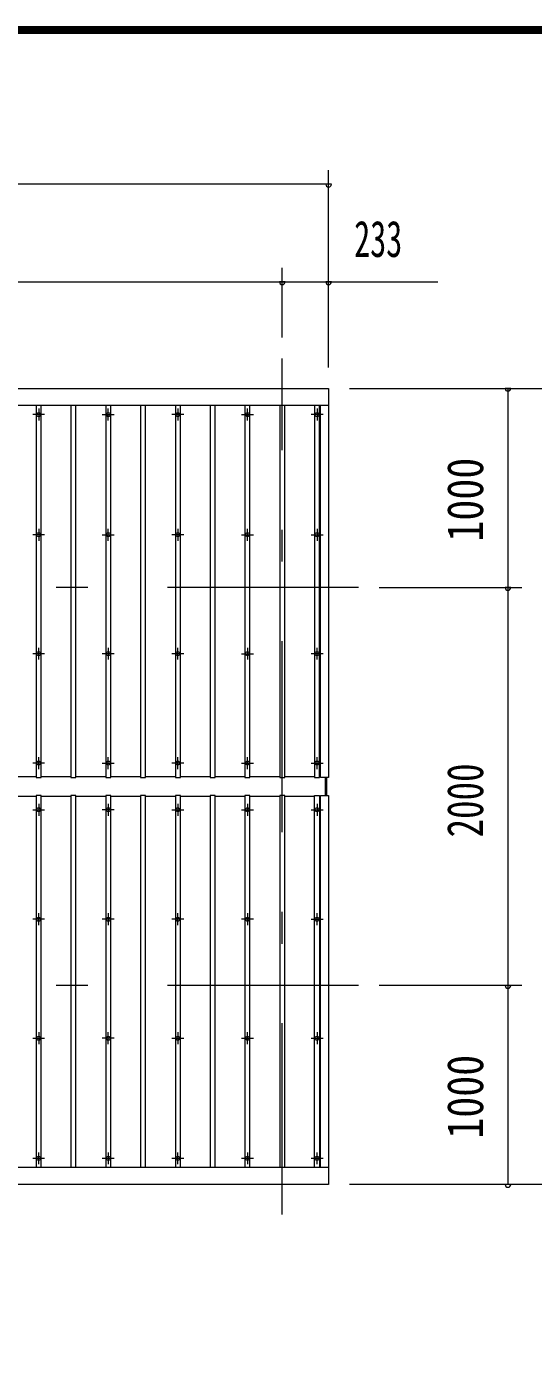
# Model space of a CAD drawing. Units: millimetres, scale not verified. Extents: x -32274 to 32279, y -14169 to 14171.
# Drawn here: x 1838 to 4386, y 7465 to 14171 of the extents above; entities that cross this region are included whole.
import ezdxf
from ezdxf.enums import TextEntityAlignment as Align

# ---------------------------------------------------------------- set-up
doc = ezdxf.new("R2010")
doc.units = ezdxf.units.MM
doc.header["$LTSCALE"] = 80
doc.linetypes.add('USER3', pattern=[24, 12, -5, 2, -5])
for name, color, linetype, lineweight in [('0-2_1-0BOLD', 7, 'Continuous', 18), ('0-3_1-2CENTER', 3, 'USER3', 18), ('0-4_1-4THIN', 4, 'Continuous', 18), ('0-5_1-5DIM', 3, 'Continuous', 18), ('0-C_F-F', 5, 'Continuous', 18)]:
    doc.layers.add(name, color=color, linetype=linetype, lineweight=lineweight)
doc.styles.add('ＭＳ ゴシック', font='')
doc.styles.get('ＭＳ ゴシック').set_extended_font_data('MS Gothic')

msp = doc.modelspace()

# ---------------------------------------------------------------- linework, layer by layer
at = {"layer": '0-2_1-0BOLD'}
for p, q in [((3356.05, 12266.89), (-4459.94, 12266.89)), ((3340.05, 10308.52), (3340.05, 10398.23)), ((3346.05, 10398.23), (3346.05, 10308.52)), ((-4459.94, 8439.86), (3356.05, 8439.86))]:
    msp.add_line(p, q, dxfattribs=at)
for points in [[(-4459.94, 10398.23), (-4459.94, 12353.37), (3356.05, 12353.37), (3356.05, 10398.23), (3316.05, 10398.23), (3316.05, 12266.89)], [(3316.05, 8439.86), (3316.05, 10308.52), (3356.05, 10308.52), (3356.05, 8353.37), (-4459.94, 8353.37)]]:
    msp.add_lwpolyline(points, dxfattribs=at)
for centre in [(1898.06, 12221.94), (2248.06, 12221.94), (2598.06, 12221.94), (2948.06, 12221.94), (3298.06, 12221.94), (1898.06, 11618.24), (2248.06, 11618.24), (2598.06, 11618.24), (2948.06, 11618.24), (3298.06, 11618.24), (1898.06, 11020.45), (2248.06, 11020.45), (2598.06, 11020.45), (2948.06, 11020.45), (3298.06, 11020.45), (1898.06, 10470.76), (2248.06, 10470.76), (2598.06, 10470.76), (2948.06, 10470.76), (3298.06, 10470.76), (1898.06, 10235.99), (2248.06, 10235.99), (2598.06, 10235.99), (2948.06, 10235.99), (3298.06, 10235.99), (1898.06, 9686.3), (2248.06, 9686.3), (2598.06, 9686.3), (2948.06, 9686.3), (3298.06, 9686.3), (1898.06, 9088.51), (2248.06, 9088.51), (2598.06, 9088.51), (2948.06, 9088.51), (3298.06, 9088.51), (1898.06, 8484.8), (2248.06, 8484.8), (2598.06, 8484.8), (2948.06, 8484.8), (3298.06, 8484.8)]:
    msp.add_circle(centre, 10, dxfattribs=at)
at = {"layer": '0-3_1-2CENTER'}
for p, q in [((3123.06, 8203.37), (3123.06, 12503.38)), ((1928.06, 12221.94), (1868.06, 12221.94)), ((1898.06, 12251.95), (1898.06, 12191.95)), ((2218.06, 12221.94), (2278.06, 12221.94)), ((2248.06, 12191.95), (2248.06, 12251.95)), ((2628.05, 12221.94), (2568.06, 12221.94)), ((2598.06, 12251.95), (2598.06, 12191.95)), ((2918.06, 12221.94), (2978.06, 12221.94)), ((2948.06, 12191.95), (2948.06, 12251.95)), ((3328.05, 12221.94), (3268.06, 12221.94)), ((3298.06, 12251.95), (3298.06, 12191.95)), ((1928.06, 11618.24), (1868.06, 11618.24)), ((1898.06, 11648.24), (1898.06, 11588.24)), ((2218.06, 11618.24), (2278.06, 11618.24)), ((2248.06, 11588.24), (2248.06, 11648.24)), ((2628.06, 11618.24), (2568.06, 11618.24)), ((2598.06, 11648.24), (2598.06, 11588.24)), ((2918.06, 11618.24), (2978.06, 11618.24)), ((2948.06, 11588.24), (2948.06, 11648.24)), ((3268.06, 11618.24), (3328.06, 11618.24)), ((3298.06, 11648.24), (3298.06, 11588.24)), ((3506.05, 11353.37), (-4781.94, 11353.37)), ((1928.06, 11020.45), (1868.06, 11020.45)), ((1898.06, 10990.45), (1898.06, 11050.46)), ((2278.06, 11020.45), (2218.06, 11020.45)), ((2248.06, 11050.46), (2248.06, 10990.45)), ((2628.06, 11020.45), (2568.06, 11020.45)), ((2598.06, 10990.45), (2598.06, 11050.46)), ((2918.06, 11020.45), (2978.06, 11020.45)), ((2948.06, 11050.46), (2948.06, 10990.45)), ((3328.06, 11020.45), (3268.06, 11020.45)), ((3298.06, 10990.45), (3298.06, 11050.46)), ((1928.06, 10470.76), (1868.06, 10470.76)), ((1898.06, 10440.76), (1898.06, 10500.77)), ((2218.06, 10470.76), (2278.06, 10470.76)), ((2248.06, 10440.76), (2248.06, 10500.77)), ((2628.06, 10470.76), (2568.06, 10470.76)), ((2598.06, 10440.76), (2598.06, 10500.77)), ((2918.06, 10470.76), (2978.06, 10470.76)), ((2948.06, 10440.76), (2948.06, 10500.77)), ((3268.06, 10470.76), (3328.06, 10470.76)), ((3298.06, 10440.76), (3298.06, 10500.77)), ((1898.06, 10265.98), (1898.06, 10205.98)), ((2248.06, 10265.98), (2248.06, 10205.98)), ((2598.06, 10265.98), (2598.06, 10205.98)), ((2948.06, 10265.98), (2948.06, 10205.98)), ((3298.06, 10265.98), (3298.06, 10205.98)), ((1868.06, 10235.99), (1928.06, 10235.99)), ((2278.06, 10235.99), (2218.06, 10235.99)), ((2568.06, 10235.99), (2628.06, 10235.99)), ((2918.06, 10235.99), (2978.06, 10235.99)), ((3268.06, 10235.99), (3328.06, 10235.99)), ((1928.06, 9686.3), (1868.06, 9686.3)), ((1898.06, 9656.29), (1898.06, 9716.29)), ((2278.06, 9686.3), (2218.06, 9686.3)), ((2248.06, 9716.29), (2248.06, 9656.29)), ((2628.06, 9686.3), (2568.06, 9686.3)), ((2598.06, 9656.29), (2598.06, 9716.29)), ((2978.06, 9686.3), (2918.06, 9686.3)), ((2948.06, 9716.29), (2948.06, 9656.29)), ((3268.06, 9686.3), (3328.06, 9686.3)), ((3298.06, 9656.29), (3298.06, 9716.29)), ((3506.05, 9353.37), (-4781.94, 9353.37)), ((1868.06, 9088.51), (1928.06, 9088.51)), ((1898.06, 9118.5), (1898.06, 9058.5)), ((2278.06, 9088.51), (2218.06, 9088.51)), ((2248.06, 9058.5), (2248.06, 9118.5)), ((2568.06, 9088.51), (2628.06, 9088.51)), ((2598.06, 9118.5), (2598.06, 9058.5)), ((2918.06, 9088.51), (2978.06, 9088.51)), ((2948.06, 9058.5), (2948.06, 9118.5)), ((3268.06, 9088.51), (3328.06, 9088.51)), ((3298.06, 9118.5), (3298.06, 9058.5)), ((1928.06, 8484.8), (1868.06, 8484.8)), ((1898.06, 8454.8), (1898.06, 8514.8)), ((2278.06, 8484.8), (2218.06, 8484.8)), ((2248.06, 8514.8), (2248.06, 8454.8)), ((2628.05, 8484.8), (2568.06, 8484.8)), ((2598.06, 8454.8), (2598.06, 8514.8)), ((2978.06, 8484.8), (2918.06, 8484.8)), ((2948.06, 8514.8), (2948.06, 8454.8)), ((3328.05, 8484.8), (3268.06, 8484.8)), ((3298.06, 8454.8), (3298.06, 8514.8))]:
    msp.add_line(p, q, dxfattribs=at)
at = {"layer": '0-4_1-4THIN'}
for p, q in [((1910.56, 10398.23), (1910.56, 12266.89)), ((2085.56, 10398.23), (2085.56, 12266.89)), ((2260.56, 10398.23), (2260.56, 12266.89)), ((2435.56, 10398.23), (2435.56, 12266.89)), ((2610.56, 10398.23), (2610.56, 12266.89)), ((2785.56, 10398.23), (2785.56, 12266.89)), ((2960.56, 10398.23), (2960.56, 12266.89)), ((3135.56, 10398.23), (3135.56, 12266.89)), ((3310.56, 10398.23), (3310.56, 12266.89)), ((1885.56, 10402.47), (1735.56, 10402.47)), ((2060.56, 10402.47), (1910.56, 10402.47)), ((2235.56, 10402.47), (2085.56, 10402.47)), ((2410.56, 10402.47), (2260.56, 10402.47)), ((2585.56, 10402.47), (2435.56, 10402.47)), ((2760.56, 10402.47), (2610.56, 10402.47)), ((2935.56, 10402.47), (2785.56, 10402.47)), ((3110.56, 10402.47), (2960.56, 10402.47)), ((3285.56, 10402.47), (3135.56, 10402.47)), ((3316.05, 10402.47), (3310.56, 10402.47)), ((1735.56, 10304.27), (1885.56, 10304.27)), ((1910.56, 10304.27), (2060.56, 10304.27)), ((2085.56, 10304.27), (2235.56, 10304.27)), ((2260.56, 10304.27), (2410.56, 10304.27)), ((2435.56, 10304.27), (2585.56, 10304.27)), ((2610.56, 10304.27), (2760.56, 10304.27)), ((2785.56, 10304.27), (2935.56, 10304.27)), ((2960.56, 10304.27), (3110.56, 10304.27)), ((3135.56, 10304.27), (3285.56, 10304.27)), ((3310.56, 10304.27), (3316.05, 10304.27))]:
    msp.add_line(p, q, dxfattribs=at)
for points in [[(1885.56, 12266.89), (1885.56, 10398.23), (1910.56, 10398.23)], [(2060.56, 12266.89), (2060.56, 10398.23), (2085.56, 10398.23)], [(2235.56, 12266.89), (2235.56, 10398.23), (2260.56, 10398.23)], [(2410.56, 12266.89), (2410.56, 10398.23), (2435.56, 10398.23)], [(2585.56, 12266.89), (2585.56, 10398.23), (2610.56, 10398.23)], [(2760.56, 12266.89), (2760.56, 10398.23), (2785.56, 10398.23)], [(2935.56, 12266.89), (2935.56, 10398.23), (2960.56, 10398.23)], [(3110.56, 12266.89), (3110.56, 10398.23), (3135.56, 10398.23)], [(3285.56, 12266.89), (3285.56, 10398.23), (3310.56, 10398.23)], [(1910.56, 8439.86), (1910.56, 10308.52), (1885.56, 10308.52), (1885.56, 8439.86)], [(2085.56, 8439.86), (2085.56, 10308.52), (2060.56, 10308.52), (2060.56, 8439.86)], [(2260.56, 8439.86), (2260.56, 10308.52), (2235.56, 10308.52), (2235.56, 8439.86)], [(2435.56, 8439.86), (2435.56, 10308.52), (2410.56, 10308.52), (2410.56, 8439.86)], [(2610.56, 8439.86), (2610.56, 10308.52), (2585.56, 10308.52), (2585.56, 8439.86)], [(2785.56, 8439.86), (2785.56, 10308.52), (2760.56, 10308.52), (2760.56, 8439.86)], [(2960.56, 8439.86), (2960.56, 10308.52), (2935.56, 10308.52), (2935.56, 8439.86)], [(3135.56, 8439.86), (3135.56, 10308.52), (3110.56, 10308.52), (3110.56, 8439.86)], [(3285.56, 8439.86), (3285.56, 10308.52), (3310.56, 10308.52), (3310.56, 8439.86)]]:
    msp.add_lwpolyline(points, dxfattribs=at)
at = {"layer": '0-5_1-5DIM'}
for p, q in [((3356.06, 12459.18), (3356.06, 13449.18)), ((3356.06, 13379.18), (-4459.94, 13379.18)), ((3370.06, 13379.18), (3342.06, 13379.18)), ((3123.06, 12609.18), (3123.06, 12959.18)), ((-5009.44, 12889.18), (3905.57, 12889.18)), ((3137.06, 12889.18), (3109.06, 12889.18)), ((3370.06, 12889.18), (3342.06, 12889.18)), ((3461.05, 12353.37), (4818.06, 12353.37)), ((4272.06, 12353.37), (4244.06, 12353.37)), ((4258.06, 12353.37), (4258.06, 8353.37)), ((3611.06, 11353.37), (4328.06, 11353.37)), ((4272.06, 11353.37), (4244.06, 11353.37)), ((4328.06, 9353.37), (3611.06, 9353.37)), ((4272.06, 9353.37), (4244.06, 9353.37)), ((4818.06, 8353.37), (3461.05, 8353.37)), ((4272.06, 8353.38), (4244.06, 8353.38))]:
    msp.add_line(p, q, dxfattribs=at)
for centre in [(3356.06, 13379.18), (3123.06, 12889.18), (3356.06, 12889.18), (4258.06, 12353.37), (4258.06, 11353.37), (4258.06, 9353.37), (4258.06, 8353.38)]:
    msp.add_arc(centre, 14, 180, 0, dxfattribs=at)
at = {"layer": '0-C_F-F'}
for points in [[(32278.6, -13969.17), (32278.6, 14170.83), (-7901.4, 14170.83), (-7901.4, -13969.17)], [(32275.1, -13965.67), (-7897.9, -13965.67), (-7897.9, 14167.33), (32275.1, 14167.33)], [(32271.6, -13962.17), (32271.6, 14163.83), (-7894.4, 14163.83), (-7894.4, -13962.17)], [(32268.1, -13958.67), (32268.1, 14160.33), (-7890.9, 14160.33), (-7890.9, -13958.67)], [(32264.6, -13955.17), (32264.6, 14156.83), (-7887.4, 14156.83), (-7887.4, -13955.17)], [(32261.1, -13951.67), (32261.1, 14153.33), (-7883.9, 14153.33), (-7883.9, -13951.67)], [(32257.6, -13948.17), (-7880.4, -13948.17), (-7880.4, 14149.83), (32257.6, 14149.83)], [(32254.1, -13944.67), (-7876.9, -13944.67), (-7876.9, 14146.33), (32254.1, 14146.33)], [(32250.6, -13941.17), (32250.6, 14142.83), (-7873.4, 14142.83), (-7873.4, -13941.17)], [(32247.1, -13937.67), (-7869.9, -13937.67), (-7869.9, 14139.33), (32247.1, 14139.33)], [(32243.6, -13934.17), (32243.6, 14135.83), (-7866.4, 14135.83), (-7866.4, -13934.17)]]:
    msp.add_lwpolyline(points, close=True, dxfattribs=at)

# ---------------------------------------------------------------- texts
at = {"layer": '0-5_1-5DIM', "color": 7, "style": 'ＭＳ ゴシック', "width": 0.65}
msp.add_text('233', height=182.3, dxfattribs=at).set_placement((3484.62, 12959.18), align=Align.BOTTOM_LEFT)
at = {"layer": '0-5_1-5DIM', "color": 7, "style": 'ＭＳ ゴシック'}
for s, width, p in [('1000', 0.85, (4188.06, 11583.45)), ('2000', 0.75, (4188.06, 10097.13)), ('1000', 0.85, (4188.06, 8583.45))]:
    msp.add_text(s, height=182.3, rotation=90, dxfattribs=dict(at, width=width)).set_placement(p, align=Align.BOTTOM_LEFT)

doc.saveas('drawing.dxf')
